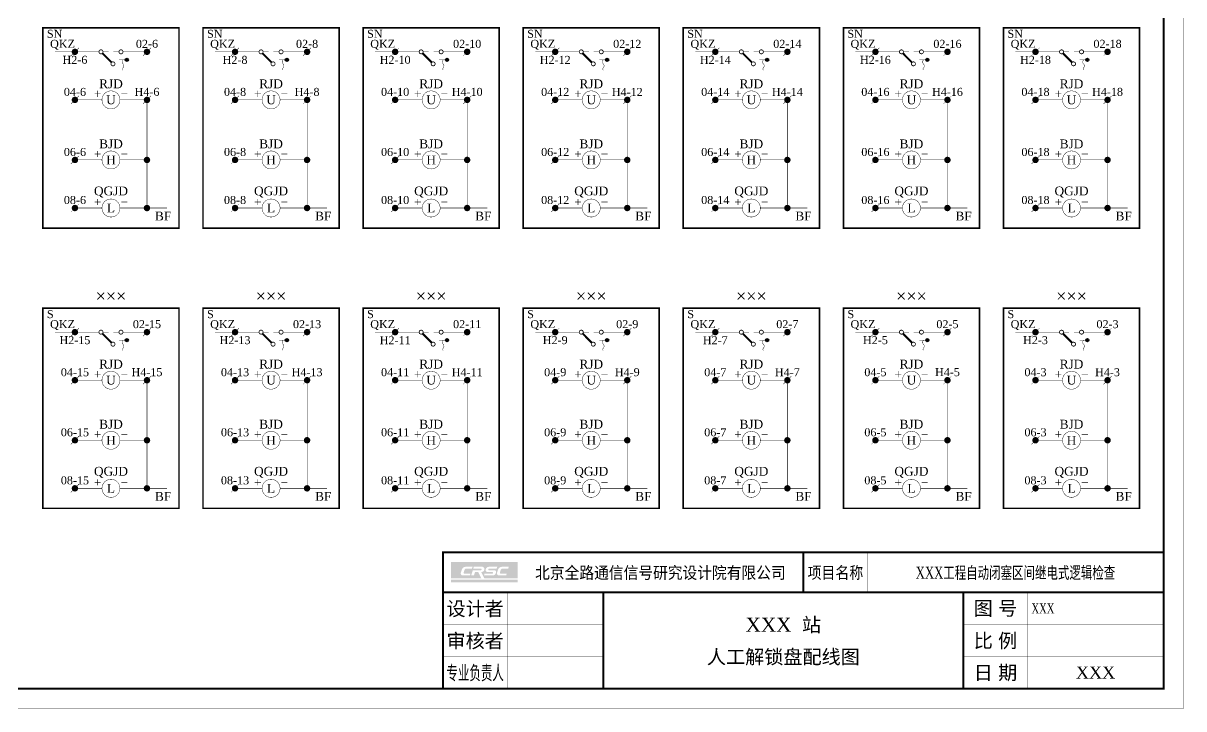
# Model space of a CAD drawing. Extents: x -400 to 380, y -110 to 187.
# Drawn here: x 90.1 to 380.1, y -110.1 to 61.1 of the extents above; entities that cross this region are included whole.
import ezdxf
from ezdxf.enums import TextEntityAlignment as Align

# ---------------------------------------------------------------- set-up
doc = ezdxf.new("R2010")
doc.units = 0
doc.header["$LTSCALE"] = 3
doc.header["$MEASUREMENT"] = 0
doc.linetypes.add('DASHED', pattern=[0.75, 0.5, -0.25])
doc.layers.get('0').update_dxf_attribs({"linetype": 'CONTINUOUS'})
doc.styles.add('CHINESE', font='TIMES.TTF')

msp = doc.modelspace()

# ---------------------------------------------------------------- hatches: boundary and pattern name
h = msp.add_hatch(color=154)
h.paths.add_polyline_path([(213.61, -73.41), (197, -73.41), (197, -77.47), (204.53, -77.47), (203.77, -75.9), (202.96, -75.9), (202.7, -76.75), (202, -76.75), (202.4, -75.47), (204.44, -75.47, 0.904289), (204.4, -75.05), (202.52, -75.05), (202.66, -74.59), (204.82, -74.59, -0.414506), (205.32, -75.24), (205.24, -75.5, -0.299631), (204.51, -75.9), (205.27, -77.47), (213.61, -77.47)])
h.paths.add_polyline_path([(208.51, -74.59), (208.37, -75.05), (206.47, -75.05, 0.904289), (206.44, -75.47), (207.8, -75.47, -0.417043), (208.24, -75.9), (208.11, -76.32, -0.295181), (207.48, -76.75), (205.2, -76.75), (205.34, -76.31), (207.3, -76.31, 0.904289), (207.26, -75.9), (206.11, -75.9, -0.417755), (205.59, -75.39), (205.7, -75.01, -0.249354), (206.47, -74.59)], flags=16)
h.paths.add_polyline_path([(209.71, -74.59), (211.4, -74.59), (211.25, -75.05), (209.78, -75.05, 0.296874), (209.41, -75.3), (209.18, -76.03, 0.496), (209.39, -76.31), (210.88, -76.31), (210.75, -76.75), (208.94, -76.75, -0.518187), (208.47, -76.08), (208.7, -75.35, -0.332708)], flags=16)
h.paths.add_polyline_path([(202.34, -74.59), (202.19, -75.05), (200.73, -75.05, 0.296874), (200.35, -75.3), (200.13, -76.03, 0.496), (200.33, -76.31), (201.82, -76.31), (201.69, -76.75), (199.88, -76.75, -0.518187), (199.41, -76.08), (199.64, -75.35, -0.332708), (200.65, -74.59)], flags=16)
msp.add_hatch(color=133).paths.add_polyline_path([(213.61, -77.78), (197, -77.78), (197, -78.5), (213.61, -78.5)])

# ---------------------------------------------------------------- linework, layer by layer
at = {"color": 8}
for points, const_width in [([(-400, -110), (380, -110), (380, 187), (-400, 187)], 0.1), ([(-375, -105), (375, -105), (375, 182), (-375, 182)], 0.5)]:
    msp.add_lwpolyline(points, close=True, dxfattribs=dict(at, const_width=const_width))
at = {"color": 8, "linetype": 'DASHED', "const_width": 0.4}
for points in [[(95, 10), (129, 10), (129, 60), (95, 60)], [(135, 10), (169, 10), (169, 60), (135, 60)], [(175, 10), (209, 10), (209, 60), (175, 60)], [(215, 10), (249, 10), (249, 60), (215, 60)], [(255, 10), (289, 10), (289, 60), (255, 60)], [(295, 10), (329, 10), (329, 60), (295, 60)], [(335, 10), (369, 10), (369, 60), (335, 60)], [(95, -60), (129, -60), (129, -10), (95, -10)], [(135, -60), (169, -60), (169, -10), (135, -10)], [(175, -60), (209, -60), (209, -10), (175, -10)], [(215, -60), (249, -60), (249, -10), (215, -10)], [(255, -60), (289, -60), (289, -10), (255, -10)], [(295, -60), (329, -60), (329, -10), (295, -10)], [(335, -60), (369, -60), (369, -10), (335, -10)]]:
    msp.add_lwpolyline(points, close=True, dxfattribs=at)
at = {"color": 8, "linetype": 'DASHED', "const_width": 0.1}
for points in [[(109, 54), (98, 54)], [(121, 54), (115, 54)], [(149, 54), (138, 54)], [(161, 54), (155, 54)], [(189, 54), (178, 54)], [(201, 54), (195, 54)], [(229, 54), (218, 54)], [(241, 54), (235, 54)], [(269, 54), (258, 54)], [(281, 54), (275, 54)], [(309, 54), (298, 54)], [(321, 54), (315, 54)], [(349, 54), (338, 54)], [(361, 54), (355, 54)], [(109.75, 42), (103, 42)], [(121, 15), (121, 42), (114.25, 42)], [(149.75, 42), (143, 42)], [(161, 15), (161, 42), (154.25, 42)], [(189.75, 42), (183, 42)], [(201, 15), (201, 42), (194.25, 42)], [(229.75, 42), (223, 42)], [(241, 15), (241, 42), (234.25, 42)], [(269.75, 42), (263, 42)], [(281, 15), (281, 42), (274.25, 42)], [(309.75, 42), (303, 42)], [(321, 15), (321, 42), (314.25, 42)], [(349.75, 42), (343, 42)], [(361, 15), (361, 42), (354.25, 42)], [(149.75, 27), (143, 27)], [(161, 27), (154.25, 27)], [(189.75, 27), (183, 27)], [(201, 27), (194.25, 27)], [(229.75, 27), (223, 27)], [(241, 27), (234.25, 27)], [(269.75, 27), (263, 27)], [(281, 27), (274.25, 27)], [(309.75, 27), (303, 27)], [(321, 27), (314.25, 27)], [(349.75, 27), (343, 27)], [(361, 27), (354.25, 27)], [(109.75, 15), (103, 15)], [(126, 15), (114.25, 15)], [(149.75, 15), (143, 15)], [(166, 15), (154.25, 15)], [(189.75, 15), (183, 15)], [(206, 15), (194.25, 15)], [(229.75, 15), (223, 15)], [(246, 15), (234.25, 15)], [(269.75, 15), (263, 15)], [(286, 15), (274.25, 15)], [(309.75, 15), (303, 15)], [(326, 15), (314.25, 15)], [(349.75, 15), (343, 15)], [(366, 15), (354.25, 15)], [(109, -16), (98, -16)], [(121, -16), (115, -16)], [(149, -16), (138, -16)], [(161, -16), (155, -16)], [(189, -16), (178, -16)], [(201, -16), (195, -16)], [(229, -16), (218, -16)], [(241, -16), (235, -16)], [(269, -16), (258, -16)], [(281, -16), (275, -16)], [(309, -16), (298, -16)], [(321, -16), (315, -16)], [(349, -16), (338, -16)], [(361, -16), (355, -16)], [(109.75, -28), (103, -28)], [(121, -55), (121, -28), (114.25, -28)], [(149.75, -28), (143, -28)], [(161, -55), (161, -28), (154.25, -28)], [(189.75, -28), (183, -28)], [(201, -55), (201, -28), (194.25, -28)], [(229.75, -28), (223, -28)], [(241, -55), (241, -28), (234.25, -28)], [(269.75, -28), (263, -28)], [(281, -55), (281, -28), (274.25, -28)], [(309.75, -28), (303, -28)], [(321, -55), (321, -28), (314.25, -28)], [(349.75, -28), (343, -28)], [(361, -55), (361, -28), (354.25, -28)], [(109.75, -43), (103, -43)], [(121, -43), (114.25, -43)], [(149.75, -43), (143, -43)], [(161, -43), (154.25, -43)], [(189.75, -43), (183, -43)], [(201, -43), (194.25, -43)], [(229.75, -43), (223, -43)], [(241, -43), (234.25, -43)], [(269.75, -43), (263, -43)], [(281, -43), (274.25, -43)], [(309.75, -43), (303, -43)], [(321, -43), (314.25, -43)], [(349.75, -43), (343, -43)], [(361, -43), (354.25, -43)], [(109.75, -55), (103, -55)], [(126, -55), (114.25, -55)], [(149.75, -55), (143, -55)], [(166, -55), (154.25, -55)], [(189.75, -55), (183, -55)], [(206, -55), (194.25, -55)], [(229.75, -55), (223, -55)], [(246, -55), (234.25, -55)], [(269.75, -55), (263, -55)], [(286, -55), (274.25, -55)], [(309.75, -55), (303, -55)], [(326, -55), (314.25, -55)], [(349.75, -55), (343, -55)], [(366, -55), (354.25, -55)]]:
    msp.add_lwpolyline(points, dxfattribs=at)
at = {"color": 8}
for points, const_width in [([(102, 53), (104, 55)], 0.1), ([(120, 53), (122, 55)], 0.1), ([(142, 53), (144, 55)], 0.1), ([(149.85, 53.65), (152.15, 51.35)], 0.5), ([(151.4, 54), (150, 54)], 0.1), ([(154, 54), (152.6, 54)], 0.1), ([(160, 53), (162, 55)], 0.1), ([(182, 53), (184, 55)], 0.1), ([(189.85, 53.65), (192.15, 51.35)], 0.5), ([(191.4, 54), (190, 54)], 0.1), ([(194, 54), (192.6, 54)], 0.1), ([(200, 53), (202, 55)], 0.1), ([(222, 53), (224, 55)], 0.1), ([(229.85, 53.65), (232.15, 51.35)], 0.5), ([(231.4, 54), (230, 54)], 0.1), ([(234, 54), (232.6, 54)], 0.1), ([(240, 53), (242, 55)], 0.1), ([(262, 53), (264, 55)], 0.1), ([(269.85, 53.65), (272.15, 51.35)], 0.5), ([(271.4, 54), (270, 54)], 0.1), ([(274, 54), (272.6, 54)], 0.1), ([(280, 53), (282, 55)], 0.1), ([(302, 53), (304, 55)], 0.1), ([(309.85, 53.65), (312.15, 51.35)], 0.5), ([(311.4, 54), (310, 54)], 0.1), ([(314, 54), (312.6, 54)], 0.1), ([(320, 53), (322, 55)], 0.1), ([(342, 53), (344, 55)], 0.1), ([(349.85, 53.65), (352.15, 51.35)], 0.5), ([(351.4, 54), (350, 54)], 0.1), ([(354, 54), (352.6, 54)], 0.1), ([(360, 53), (362, 55)], 0.1), ([(114, 51.99), (116, 51.99)], 0.1), ([(154, 51.99), (156, 51.99)], 0.1), ([(194, 51.99), (196, 51.99)], 0.1), ([(234, 51.99), (236, 51.99)], 0.1), ([(274, 51.99), (276, 51.99)], 0.1), ([(314, 51.99), (316, 51.99)], 0.1), ([(354, 51.99), (356, 51.99)], 0.1), ([(102, 41), (104, 43)], 0.1), ([(120, 41), (122, 43)], 0.1), ([(142, 41), (144, 43)], 0.1), ([(160, 41), (162, 43)], 0.1), ([(182, 41), (184, 43)], 0.1), ([(200, 41), (202, 43)], 0.1), ([(222, 41), (224, 43)], 0.1), ([(240, 41), (242, 43)], 0.1), ([(262, 41), (264, 43)], 0.1), ([(280, 41), (282, 43)], 0.1), ([(302, 41), (304, 43)], 0.1), ([(320, 41), (322, 43)], 0.1), ([(342, 41), (344, 43)], 0.1), ([(360, 41), (362, 43)], 0.1), ([(102, 26), (104, 28)], 0.1), ([(142, 26), (144, 28)], 0.1), ([(182, 26), (184, 28)], 0.1), ([(222, 26), (224, 28)], 0.1), ([(262, 26), (264, 28)], 0.1), ([(302, 26), (304, 28)], 0.1), ([(342, 26), (344, 28)], 0.1), ([(102, 14), (104, 16)], 0.1), ([(142, 14), (144, 16)], 0.1), ([(182, 14), (184, 16)], 0.1), ([(222, 14), (224, 16)], 0.1), ([(262, 14), (264, 16)], 0.1), ([(302, 14), (304, 16)], 0.1), ([(342, 14), (344, 16)], 0.1), ([(102, -17), (104, -15)], 0.1), ([(109.85, -16.35), (112.15, -18.65)], 0.5), ([(111.4, -16), (110, -16)], 0.1), ([(114, -16), (112.6, -16)], 0.1), ([(120, -17), (122, -15)], 0.1), ([(142, -17), (144, -15)], 0.1), ([(149.85, -16.35), (152.15, -18.65)], 0.5), ([(151.4, -16), (150, -16)], 0.1), ([(154, -16), (152.6, -16)], 0.1), ([(160, -17), (162, -15)], 0.1), ([(182, -17), (184, -15)], 0.1), ([(189.85, -16.35), (192.15, -18.65)], 0.5), ([(191.4, -16), (190, -16)], 0.1), ([(194, -16), (192.6, -16)], 0.1), ([(200, -17), (202, -15)], 0.1), ([(222, -17), (224, -15)], 0.1), ([(229.85, -16.35), (232.15, -18.65)], 0.5), ([(231.4, -16), (230, -16)], 0.1), ([(234, -16), (232.6, -16)], 0.1), ([(240, -17), (242, -15)], 0.1), ([(262, -17), (264, -15)], 0.1), ([(269.85, -16.35), (272.15, -18.65)], 0.5), ([(271.4, -16), (270, -16)], 0.1), ([(274, -16), (272.6, -16)], 0.1), ([(280, -17), (282, -15)], 0.1), ([(302, -17), (304, -15)], 0.1), ([(309.85, -16.35), (312.15, -18.65)], 0.5), ([(311.4, -16), (310, -16)], 0.1), ([(314, -16), (312.6, -16)], 0.1), ([(320, -17), (322, -15)], 0.1), ([(342, -17), (344, -15)], 0.1), ([(349.85, -16.35), (352.15, -18.65)], 0.5), ([(351.4, -16), (350, -16)], 0.1), ([(354, -16), (352.6, -16)], 0.1), ([(360, -17), (362, -15)], 0.1), ([(114, -18.01), (116, -18.01)], 0.1), ([(154, -18.01), (156, -18.01)], 0.1), ([(194, -18.01), (196, -18.01)], 0.1), ([(234, -18.01), (236, -18.01)], 0.1), ([(274, -18.01), (276, -18.01)], 0.1), ([(314, -18.01), (316, -18.01)], 0.1), ([(354, -18.01), (356, -18.01)], 0.1), ([(102, -29), (104, -27)], 0.1), ([(120, -29), (122, -27)], 0.1), ([(142, -29), (144, -27)], 0.1), ([(160, -29), (162, -27)], 0.1), ([(182, -29), (184, -27)], 0.1), ([(200, -29), (202, -27)], 0.1), ([(222, -29), (224, -27)], 0.1), ([(240, -29), (242, -27)], 0.1), ([(262, -29), (264, -27)], 0.1), ([(280, -29), (282, -27)], 0.1), ([(302, -29), (304, -27)], 0.1), ([(320, -29), (322, -27)], 0.1), ([(342, -29), (344, -27)], 0.1), ([(360, -29), (362, -27)], 0.1), ([(102, -44), (104, -42)], 0.1), ([(142, -44), (144, -42)], 0.1), ([(182, -44), (184, -42)], 0.1), ([(222, -44), (224, -42)], 0.1), ([(262, -44), (264, -42)], 0.1), ([(302, -44), (304, -42)], 0.1), ([(342, -44), (344, -42)], 0.1), ([(102, -56), (104, -54)], 0.1), ([(142, -56), (144, -54)], 0.1), ([(182, -56), (184, -54)], 0.1), ([(222, -56), (224, -54)], 0.1), ([(262, -56), (264, -54)], 0.1), ([(302, -56), (304, -54)], 0.1), ([(342, -56), (344, -54)], 0.1)]:
    msp.add_lwpolyline(points, dxfattribs=dict(at, const_width=const_width))
for points, const_width in [([(102.6, 54, 1), (103.4, 54, 1)], 0.8), ([(115.76, 52, 1), (116.16, 52, 1)], 0.4), ([(120.6, 54, 1), (121.4, 54, 1)], 0.8), ([(142.6, 54, 1), (143.4, 54, 1)], 0.8), ([(150, 54, -1), (149, 54, -1)], 0.2), ([(155, 54, -1), (154, 54, -1)], 0.2), ([(155.76, 52, 1), (156.16, 52, 1)], 0.4), ([(160.6, 54, 1), (161.4, 54, 1)], 0.8), ([(182.6, 54, 1), (183.4, 54, 1)], 0.8), ([(190, 54, -1), (189, 54, -1)], 0.2), ([(195, 54, -1), (194, 54, -1)], 0.2), ([(195.76, 52, 1), (196.16, 52, 1)], 0.4), ([(200.6, 54, 1), (201.4, 54, 1)], 0.8), ([(222.6, 54, 1), (223.4, 54, 1)], 0.8), ([(230, 54, -1), (229, 54, -1)], 0.2), ([(235, 54, -1), (234, 54, -1)], 0.2), ([(235.76, 52, 1), (236.16, 52, 1)], 0.4), ([(240.6, 54, 1), (241.4, 54, 1)], 0.8), ([(262.6, 54, 1), (263.4, 54, 1)], 0.8), ([(270, 54, -1), (269, 54, -1)], 0.2), ([(275, 54, -1), (274, 54, -1)], 0.2), ([(275.76, 52, 1), (276.16, 52, 1)], 0.4), ([(280.6, 54, 1), (281.4, 54, 1)], 0.8), ([(302.6, 54, 1), (303.4, 54, 1)], 0.8), ([(310, 54, -1), (309, 54, -1)], 0.2), ([(315, 54, -1), (314, 54, -1)], 0.2), ([(315.76, 52, 1), (316.16, 52, 1)], 0.4), ([(320.6, 54, 1), (321.4, 54, 1)], 0.8), ([(342.6, 54, 1), (343.4, 54, 1)], 0.8), ([(350, 54, -1), (349, 54, -1)], 0.2), ([(355, 54, -1), (354, 54, -1)], 0.2), ([(355.76, 52, 1), (356.16, 52, 1)], 0.4), ([(360.6, 54, 1), (361.4, 54, 1)], 0.8), ([(153, 51, -1), (152, 51, -1)], 0.2), ([(193, 51, -1), (192, 51, -1)], 0.2), ([(233, 51, -1), (232, 51, -1)], 0.2), ([(273, 51, -1), (272, 51, -1)], 0.2), ([(313, 51, -1), (312, 51, -1)], 0.2), ([(353, 51, -1), (352, 51, -1)], 0.2), ([(102.6, 42, 1), (103.4, 42, 1)], 0.8), ([(120.6, 42, 1), (121.4, 42, 1)], 0.8), ([(142.6, 42, 1), (143.4, 42, 1)], 0.8), ([(160.6, 42, 1), (161.4, 42, 1)], 0.8), ([(182.6, 42, 1), (183.4, 42, 1)], 0.8), ([(200.6, 42, 1), (201.4, 42, 1)], 0.8), ([(222.6, 42, 1), (223.4, 42, 1)], 0.8), ([(240.6, 42, 1), (241.4, 42, 1)], 0.8), ([(262.6, 42, 1), (263.4, 42, 1)], 0.8), ([(280.6, 42, 1), (281.4, 42, 1)], 0.8), ([(302.6, 42, 1), (303.4, 42, 1)], 0.8), ([(320.6, 42, 1), (321.4, 42, 1)], 0.8), ([(342.6, 42, 1), (343.4, 42, 1)], 0.8), ([(360.6, 42, 1), (361.4, 42, 1)], 0.8), ([(102.6, 27, 1), (103.4, 27, 1)], 0.8), ([(120.6, 27, 1), (121.4, 27, 1)], 0.8), ([(142.6, 27, 1), (143.4, 27, 1)], 0.8), ([(160.6, 27, 1), (161.4, 27, 1)], 0.8), ([(182.6, 27, 1), (183.4, 27, 1)], 0.8), ([(200.6, 27, 1), (201.4, 27, 1)], 0.8), ([(222.6, 27, 1), (223.4, 27, 1)], 0.8), ([(240.6, 27, 1), (241.4, 27, 1)], 0.8), ([(262.6, 27, 1), (263.4, 27, 1)], 0.8), ([(280.6, 27, 1), (281.4, 27, 1)], 0.8), ([(302.6, 27, 1), (303.4, 27, 1)], 0.8), ([(320.6, 27, 1), (321.4, 27, 1)], 0.8), ([(342.6, 27, 1), (343.4, 27, 1)], 0.8), ([(360.6, 27, 1), (361.4, 27, 1)], 0.8), ([(102.6, 15, 1), (103.4, 15, 1)], 0.8), ([(120.6, 15, 1), (121.4, 15, 1)], 0.8), ([(142.6, 15, 1), (143.4, 15, 1)], 0.8), ([(160.6, 15, 1), (161.4, 15, 1)], 0.8), ([(182.6, 15, 1), (183.4, 15, 1)], 0.8), ([(200.6, 15, 1), (201.4, 15, 1)], 0.8), ([(222.6, 15, 1), (223.4, 15, 1)], 0.8), ([(240.6, 15, 1), (241.4, 15, 1)], 0.8), ([(262.6, 15, 1), (263.4, 15, 1)], 0.8), ([(280.6, 15, 1), (281.4, 15, 1)], 0.8), ([(302.6, 15, 1), (303.4, 15, 1)], 0.8), ([(320.6, 15, 1), (321.4, 15, 1)], 0.8), ([(342.6, 15, 1), (343.4, 15, 1)], 0.8), ([(360.6, 15, 1), (361.4, 15, 1)], 0.8), ([(102.6, -16, 1), (103.4, -16, 1)], 0.8), ([(110, -16, -1), (109, -16, -1)], 0.2), ([(115, -16, -1), (114, -16, -1)], 0.2), ([(120.6, -16, 1), (121.4, -16, 1)], 0.8), ([(142.6, -16, 1), (143.4, -16, 1)], 0.8), ([(150, -16, -1), (149, -16, -1)], 0.2), ([(155, -16, -1), (154, -16, -1)], 0.2), ([(160.6, -16, 1), (161.4, -16, 1)], 0.8), ([(182.6, -16, 1), (183.4, -16, 1)], 0.8), ([(190, -16, -1), (189, -16, -1)], 0.2), ([(195, -16, -1), (194, -16, -1)], 0.2), ([(200.6, -16, 1), (201.4, -16, 1)], 0.8), ([(222.6, -16, 1), (223.4, -16, 1)], 0.8), ([(230, -16, -1), (229, -16, -1)], 0.2), ([(235, -16, -1), (234, -16, -1)], 0.2), ([(240.6, -16, 1), (241.4, -16, 1)], 0.8), ([(262.6, -16, 1), (263.4, -16, 1)], 0.8), ([(270, -16, -1), (269, -16, -1)], 0.2), ([(275, -16, -1), (274, -16, -1)], 0.2), ([(280.6, -16, 1), (281.4, -16, 1)], 0.8), ([(302.6, -16, 1), (303.4, -16, 1)], 0.8), ([(310, -16, -1), (309, -16, -1)], 0.2), ([(315, -16, -1), (314, -16, -1)], 0.2), ([(320.6, -16, 1), (321.4, -16, 1)], 0.8), ([(342.6, -16, 1), (343.4, -16, 1)], 0.8), ([(350, -16, -1), (349, -16, -1)], 0.2), ([(355, -16, -1), (354, -16, -1)], 0.2), ([(360.6, -16, 1), (361.4, -16, 1)], 0.8), ([(113, -19, -1), (112, -19, -1)], 0.2), ([(115.76, -18, 1), (116.16, -18, 1)], 0.4), ([(153, -19, -1), (152, -19, -1)], 0.2), ([(155.76, -18, 1), (156.16, -18, 1)], 0.4), ([(193, -19, -1), (192, -19, -1)], 0.2), ([(195.76, -18, 1), (196.16, -18, 1)], 0.4), ([(233, -19, -1), (232, -19, -1)], 0.2), ([(235.76, -18, 1), (236.16, -18, 1)], 0.4), ([(273, -19, -1), (272, -19, -1)], 0.2), ([(275.76, -18, 1), (276.16, -18, 1)], 0.4), ([(313, -19, -1), (312, -19, -1)], 0.2), ([(315.76, -18, 1), (316.16, -18, 1)], 0.4), ([(353, -19, -1), (352, -19, -1)], 0.2), ([(355.76, -18, 1), (356.16, -18, 1)], 0.4), ([(102.6, -28, 1), (103.4, -28, 1)], 0.8), ([(120.6, -28, 1), (121.4, -28, 1)], 0.8), ([(142.6, -28, 1), (143.4, -28, 1)], 0.8), ([(160.6, -28, 1), (161.4, -28, 1)], 0.8), ([(182.6, -28, 1), (183.4, -28, 1)], 0.8), ([(200.6, -28, 1), (201.4, -28, 1)], 0.8), ([(222.6, -28, 1), (223.4, -28, 1)], 0.8), ([(240.6, -28, 1), (241.4, -28, 1)], 0.8), ([(262.6, -28, 1), (263.4, -28, 1)], 0.8), ([(280.6, -28, 1), (281.4, -28, 1)], 0.8), ([(302.6, -28, 1), (303.4, -28, 1)], 0.8), ([(320.6, -28, 1), (321.4, -28, 1)], 0.8), ([(342.6, -28, 1), (343.4, -28, 1)], 0.8), ([(360.6, -28, 1), (361.4, -28, 1)], 0.8), ([(102.6, -43, 1), (103.4, -43, 1)], 0.8), ([(120.6, -43, 1), (121.4, -43, 1)], 0.8), ([(142.6, -43, 1), (143.4, -43, 1)], 0.8), ([(160.6, -43, 1), (161.4, -43, 1)], 0.8), ([(182.6, -43, 1), (183.4, -43, 1)], 0.8), ([(200.6, -43, 1), (201.4, -43, 1)], 0.8), ([(222.6, -43, 1), (223.4, -43, 1)], 0.8), ([(240.6, -43, 1), (241.4, -43, 1)], 0.8), ([(262.6, -43, 1), (263.4, -43, 1)], 0.8), ([(280.6, -43, 1), (281.4, -43, 1)], 0.8), ([(302.6, -43, 1), (303.4, -43, 1)], 0.8), ([(320.6, -43, 1), (321.4, -43, 1)], 0.8), ([(342.6, -43, 1), (343.4, -43, 1)], 0.8), ([(360.6, -43, 1), (361.4, -43, 1)], 0.8), ([(102.6, -55, 1), (103.4, -55, 1)], 0.8), ([(120.6, -55, 1), (121.4, -55, 1)], 0.8), ([(142.6, -55, 1), (143.4, -55, 1)], 0.8), ([(160.6, -55, 1), (161.4, -55, 1)], 0.8), ([(182.6, -55, 1), (183.4, -55, 1)], 0.8), ([(200.6, -55, 1), (201.4, -55, 1)], 0.8), ([(222.6, -55, 1), (223.4, -55, 1)], 0.8), ([(240.6, -55, 1), (241.4, -55, 1)], 0.8), ([(262.6, -55, 1), (263.4, -55, 1)], 0.8), ([(280.6, -55, 1), (281.4, -55, 1)], 0.8), ([(302.6, -55, 1), (303.4, -55, 1)], 0.8), ([(320.6, -55, 1), (321.4, -55, 1)], 0.8), ([(342.6, -55, 1), (343.4, -55, 1)], 0.8), ([(360.6, -55, 1), (361.4, -55, 1)], 0.8)]:
    msp.add_lwpolyline(points, format="xyb", close=True, dxfattribs=dict(at, const_width=const_width))
at = {"color": 8, "linetype": 'Continuous'}
for points, const_width in [([(110, 54, -1), (109, 54, -1)], 0.2), ([(115, 54, -1), (114, 54, -1)], 0.2), ([(113, 51, -1), (112, 51, -1)], 0.2), ([(109.75, 42, 1), (114.25, 42, 1)], 0.1), ([(109.75, 27, 1), (114.25, 27, 1)], 0.1), ([(109.75, 15, 1), (114.25, 15, 1)], 0.1)]:
    msp.add_lwpolyline(points, format="xyb", close=True, dxfattribs=dict(at, const_width=const_width))
for points, const_width in [([(109.85, 53.65), (112.15, 51.35)], 0.5), ([(111.4, 54), (110, 54)], 0.1), ([(114, 54), (112.6, 54)], 0.1), ([(109.75, 27), (103, 27)], 0.1), ([(121, 27), (114.25, 27)], 0.1)]:
    msp.add_lwpolyline(points, dxfattribs=dict(at, const_width=const_width))
at = {"color": 8, "const_width": 0.1}
for points in [[(115, 51.97, 0.408543), (115, 50.99, -0.408829), (115, 49.99, 0.408325), (115, 49.44, -2.291341)], [(155, 51.97, 0.408543), (155, 50.99, -0.408829), (155, 49.99, 0.408325), (155, 49.44, -2.291341)], [(195, 51.97, 0.408543), (195, 50.99, -0.408829), (195, 49.99, 0.408325), (195, 49.44, -2.291341)], [(235, 51.97, 0.408543), (235, 50.99, -0.408829), (235, 49.99, 0.408325), (235, 49.44, -2.291341)], [(275, 51.97, 0.408543), (275, 50.99, -0.408829), (275, 49.99, 0.408325), (275, 49.44, -2.291341)], [(315, 51.97, 0.408543), (315, 50.99, -0.408829), (315, 49.99, 0.408325), (315, 49.44, -2.291341)], [(355, 51.97, 0.408543), (355, 50.99, -0.408829), (355, 49.99, 0.408325), (355, 49.44, -2.291341)], [(115, -18.03, 0.408543), (115, -19.01, -0.408829), (115, -20.01, 0.408325), (115, -20.56, -2.291341)], [(155, -18.03, 0.408543), (155, -19.01, -0.408829), (155, -20.01, 0.408325), (155, -20.56, -2.291341)], [(195, -18.03, 0.408543), (195, -19.01, -0.408829), (195, -20.01, 0.408325), (195, -20.56, -2.291341)], [(235, -18.03, 0.408543), (235, -19.01, -0.408829), (235, -20.01, 0.408325), (235, -20.56, -2.291341)], [(275, -18.03, 0.408543), (275, -19.01, -0.408829), (275, -20.01, 0.408325), (275, -20.56, -2.291341)], [(315, -18.03, 0.408543), (315, -19.01, -0.408829), (315, -20.01, 0.408325), (315, -20.56, -2.291341)], [(355, -18.03, 0.408543), (355, -19.01, -0.408829), (355, -20.01, 0.408325), (355, -20.56, -2.291341)]]:
    msp.add_lwpolyline(points, format="xyb", dxfattribs=at)
at = {"color": 8, "linetype": 'DASHED', "const_width": 0.1}
for points in [[(149.75, 42, 1), (154.25, 42, 1)], [(189.75, 42, 1), (194.25, 42, 1)], [(229.75, 42, 1), (234.25, 42, 1)], [(269.75, 42, 1), (274.25, 42, 1)], [(309.75, 42, 1), (314.25, 42, 1)], [(349.75, 42, 1), (354.25, 42, 1)], [(149.75, 27, 1), (154.25, 27, 1)], [(189.75, 27, 1), (194.25, 27, 1)], [(229.75, 27, 1), (234.25, 27, 1)], [(269.75, 27, 1), (274.25, 27, 1)], [(309.75, 27, 1), (314.25, 27, 1)], [(349.75, 27, 1), (354.25, 27, 1)], [(149.75, 15, 1), (154.25, 15, 1)], [(189.75, 15, 1), (194.25, 15, 1)], [(229.75, 15, 1), (234.25, 15, 1)], [(269.75, 15, 1), (274.25, 15, 1)], [(309.75, 15, 1), (314.25, 15, 1)], [(349.75, 15, 1), (354.25, 15, 1)], [(109.75, -28, 1), (114.25, -28, 1)], [(149.75, -28, 1), (154.25, -28, 1)], [(189.75, -28, 1), (194.25, -28, 1)], [(229.75, -28, 1), (234.25, -28, 1)], [(269.75, -28, 1), (274.25, -28, 1)], [(309.75, -28, 1), (314.25, -28, 1)], [(349.75, -28, 1), (354.25, -28, 1)], [(109.75, -43, 1), (114.25, -43, 1)], [(149.75, -43, 1), (154.25, -43, 1)], [(189.75, -43, 1), (194.25, -43, 1)], [(229.75, -43, 1), (234.25, -43, 1)], [(269.75, -43, 1), (274.25, -43, 1)], [(309.75, -43, 1), (314.25, -43, 1)], [(349.75, -43, 1), (354.25, -43, 1)], [(109.75, -55, 1), (114.25, -55, 1)], [(149.75, -55, 1), (154.25, -55, 1)], [(189.75, -55, 1), (194.25, -55, 1)], [(229.75, -55, 1), (234.25, -55, 1)], [(269.75, -55, 1), (274.25, -55, 1)], [(309.75, -55, 1), (314.25, -55, 1)], [(349.75, -55, 1), (354.25, -55, 1)]]:
    msp.add_lwpolyline(points, format="xyb", close=True, dxfattribs=at)
at = {"const_width": 0.5}
msp.add_lwpolyline([(195, -105), (375, -105), (375, -71), (195, -71)], close=True, dxfattribs=at)
for points, const_width in [([(285, -71), (285, -81)], 0.5), ([(301, -71), (301, -81)], 0.1), ([(195, -81), (375, -81)], 0.5), ([(211, -81), (211, -105)], 0.1), ([(235, -81), (235, -105)], 0.5), ([(325, -81), (325, -105)], 0.5), ([(341, -81), (341, -105)], 0.1), ([(195, -89), (235, -89)], 0.1), ([(325, -89), (375, -89)], 0.1), ([(195, -97), (235, -97)], 0.1), ([(325, -97), (375, -97)], 0.1)]:
    msp.add_lwpolyline(points, dxfattribs=dict(const_width=const_width))
at = {"color": 8}
for centre in [(115.96, 52), (155.96, 52), (195.96, 52), (235.96, 52), (275.96, 52), (315.96, 52), (355.96, 52), (115.96, -18), (155.96, -18), (195.96, -18), (235.96, -18), (275.96, -18), (315.96, -18), (355.96, -18)]:
    msp.add_circle(centre, 0.396, dxfattribs=at)

# ---------------------------------------------------------------- texts
at = {"color": 8, "linetype": 'Continuous', "style": 'CHINESE'}
for s, height, p in [('SN', 2, (96, 58.5)), ('BF', 2.2, (123, 13))]:
    msp.add_text(s, height=height, dxfattribs=at).set_placement(p, align=Align.MIDDLE_LEFT)
at = {"color": 8, "style": 'CHINESE'}
for s, height, p in [('SN', 2, (136, 58.5)), ('SN', 2, (176, 58.5)), ('SN', 2, (216, 58.5)), ('SN', 2, (256, 58.5)), ('SN', 2, (296, 58.5)), ('SN', 2, (336, 58.5)), ('BF', 2.2, (163, 13)), ('BF', 2.2, (203, 13)), ('BF', 2.2, (243, 13)), ('BF', 2.2, (283, 13)), ('BF', 2.2, (323, 13)), ('BF', 2.2, (363, 13)), ('S', 2, (96, -11.5)), ('S', 2, (136, -11.5)), ('S', 2, (176, -11.5)), ('S', 2, (216, -11.5)), ('S', 2, (256, -11.5)), ('S', 2, (296, -11.5)), ('S', 2, (336, -11.5)), ('BF', 2.2, (123, -57)), ('BF', 2.2, (163, -57)), ('BF', 2.2, (203, -57)), ('BF', 2.2, (243, -57)), ('BF', 2.2, (283, -57)), ('BF', 2.2, (323, -57)), ('BF', 2.2, (363, -57))]:
    msp.add_text(s, height=height, dxfattribs=at).set_placement(p, align=Align.MIDDLE_LEFT)
at = {"color": 8, "linetype": 'Continuous', "style": 'CHINESE'}
msp.add_text('QKZ', height=2, dxfattribs=at).set_placement((103, 56), align=Align.MIDDLE_RIGHT)
for s, height, p in [('02-6', 2, (121, 56)), ('H2-6', 2, (103, 52)), ('RJD', 2.2, (112, 46)), ('04-6', 2, (103, 44)), ('＋        －', 1.5, (112, 43.5)), ('H4-6', 2, (121, 44)), ('U', 2.2, (112, 42)), ('BJD', 2.2, (112, 31)), ('06-6', 2, (103, 29)), ('＋        －', 1.5, (112, 28.5)), ('H', 2.2, (112, 27)), ('QGJD', 2.2, (112, 19)), ('08-6', 2, (103, 17)), ('＋        －', 1.5, (112, 16.5)), ('L', 2.2, (112, 15))]:
    msp.add_text(s, height=height, dxfattribs=at).set_placement(p, align=Align.MIDDLE)
at = {"color": 8, "style": 'CHINESE'}
for p in [(143, 56), (183, 56), (223, 56), (263, 56), (303, 56), (343, 56), (103, -14), (143, -14), (183, -14), (223, -14), (263, -14), (303, -14), (343, -14)]:
    msp.add_text('QKZ', height=2, dxfattribs=at).set_placement(p, align=Align.MIDDLE_RIGHT)
for s, height, p in [('02-8', 2, (161, 56)), ('02-10', 2, (201, 56)), ('02-12', 2, (241, 56)), ('02-14', 2, (281, 56)), ('02-16', 2, (321, 56)), ('02-18', 2, (361, 56)), ('H2-8', 2, (143, 52)), ('H2-10', 2, (183, 52)), ('H2-12', 2, (223, 52)), ('H2-14', 2, (263, 52)), ('H2-16', 2, (303, 52)), ('H2-18', 2, (343, 52)), ('RJD', 2.2, (152, 46)), ('RJD', 2.2, (192, 46)), ('RJD', 2.2, (232, 46)), ('RJD', 2.2, (272, 46)), ('RJD', 2.2, (312, 46)), ('RJD', 2.2, (352, 46)), ('04-8', 2, (143, 44)), ('＋        －', 1.5, (152, 43.5)), ('H4-8', 2, (161, 44)), ('04-10', 2, (183, 44)), ('＋        －', 1.5, (192, 43.5)), ('H4-10', 2, (201, 44)), ('04-12', 2, (223, 44)), ('＋        －', 1.5, (232, 43.5)), ('H4-12', 2, (241, 44)), ('04-14', 2, (263, 44)), ('＋        －', 1.5, (272, 43.5)), ('H4-14', 2, (281, 44)), ('04-16', 2, (303, 44)), ('＋        －', 1.5, (312, 43.5)), ('H4-16', 2, (321, 44)), ('04-18', 2, (343, 44)), ('＋        －', 1.5, (352, 43.5)), ('H4-18', 2, (361, 44)), ('U', 2.2, (152, 42)), ('U', 2.2, (192, 42)), ('U', 2.2, (232, 42)), ('U', 2.2, (272, 42)), ('U', 2.2, (312, 42)), ('U', 2.2, (352, 42)), ('BJD', 2.2, (152, 31)), ('BJD', 2.2, (192, 31)), ('BJD', 2.2, (232, 31)), ('BJD', 2.2, (272, 31)), ('BJD', 2.2, (312, 31)), ('BJD', 2.2, (352, 31)), ('06-8', 2, (143, 29)), ('＋        －', 1.5, (152, 28.5)), ('06-10', 2, (183, 29)), ('＋        －', 1.5, (192, 28.5)), ('06-12', 2, (223, 29)), ('＋        －', 1.5, (232, 28.5)), ('06-14', 2, (263, 29)), ('＋        －', 1.5, (272, 28.5)), ('06-16', 2, (303, 29)), ('＋        －', 1.5, (312, 28.5)), ('06-18', 2, (343, 29)), ('＋        －', 1.5, (352, 28.5)), ('H', 2.2, (152, 27)), ('H', 2.2, (192, 27)), ('H', 2.2, (232, 27)), ('H', 2.2, (272, 27)), ('H', 2.2, (312, 27)), ('H', 2.2, (352, 27)), ('QGJD', 2.2, (152, 19)), ('QGJD', 2.2, (192, 19)), ('QGJD', 2.2, (232, 19)), ('QGJD', 2.2, (272, 19)), ('QGJD', 2.2, (312, 19)), ('QGJD', 2.2, (352, 19)), ('08-8', 2, (143, 17)), ('08-10', 2, (183, 17)), ('08-12', 2, (223, 17)), ('08-14', 2, (263, 17)), ('08-16', 2, (303, 17)), ('08-18', 2, (343, 17)), ('＋        －', 1.5, (152, 16.5)), ('L', 2.2, (152, 15)), ('＋        －', 1.5, (192, 16.5)), ('L', 2.2, (192, 15)), ('＋        －', 1.5, (232, 16.5)), ('L', 2.2, (232, 15)), ('＋        －', 1.5, (272, 16.5)), ('L', 2.2, (272, 15)), ('＋        －', 1.5, (312, 16.5)), ('L', 2.2, (312, 15)), ('＋        －', 1.5, (352, 16.5)), ('L', 2.2, (352, 15)), ('×××', 3, (112, -7)), ('×××', 3, (152, -7)), ('×××', 3, (192, -7)), ('×××', 3, (232, -7)), ('×××', 3, (272, -7)), ('×××', 3, (312, -7)), ('×××', 3, (352, -7)), ('02-15', 2, (121, -14)), ('02-13', 2, (161, -14)), ('02-11', 2, (201, -14)), ('02-9', 2, (241, -14)), ('02-7', 2, (281, -14)), ('02-5', 2, (321, -14)), ('02-3', 2, (361, -14)), ('H2-15', 2, (103, -18)), ('H2-13', 2, (143, -18)), ('H2-11', 2, (183, -18)), ('H2-9', 2, (223, -18)), ('H2-7', 2, (263, -18)), ('H2-5', 2, (303, -18)), ('H2-3', 2, (343, -18)), ('RJD', 2.2, (112, -24)), ('RJD', 2.2, (152, -24)), ('RJD', 2.2, (192, -24)), ('RJD', 2.2, (232, -24)), ('RJD', 2.2, (272, -24)), ('RJD', 2.2, (312, -24)), ('RJD', 2.2, (352, -24)), ('04-15', 2, (103, -26)), ('＋        －', 1.5, (112, -26.5)), ('H4-15', 2, (121, -26)), ('04-13', 2, (143, -26)), ('＋        －', 1.5, (152, -26.5)), ('H4-13', 2, (161, -26)), ('04-11', 2, (183, -26)), ('＋        －', 1.5, (192, -26.5)), ('H4-11', 2, (201, -26)), ('04-9', 2, (223, -26)), ('＋        －', 1.5, (232, -26.5)), ('H4-9', 2, (241, -26)), ('04-7', 2, (263, -26)), ('＋        －', 1.5, (272, -26.5)), ('H4-7', 2, (281, -26)), ('04-5', 2, (303, -26)), ('＋        －', 1.5, (312, -26.5)), ('H4-5', 2, (321, -26)), ('04-3', 2, (343, -26)), ('＋        －', 1.5, (352, -26.5)), ('H4-3', 2, (361, -26)), ('U', 2.2, (112, -28)), ('U', 2.2, (152, -28)), ('U', 2.2, (192, -28)), ('U', 2.2, (232, -28)), ('U', 2.2, (272, -28)), ('U', 2.2, (312, -28)), ('U', 2.2, (352, -28)), ('06-15', 2, (103, -41)), ('BJD', 2.2, (112, -39)), ('06-13', 2, (143, -41)), ('BJD', 2.2, (152, -39)), ('06-11', 2, (183, -41)), ('BJD', 2.2, (192, -39)), ('06-9', 2, (223, -41)), ('BJD', 2.2, (232, -39)), ('06-7', 2, (263, -41)), ('BJD', 2.2, (272, -39)), ('06-5', 2, (303, -41)), ('BJD', 2.2, (312, -39)), ('06-3', 2, (343, -41)), ('BJD', 2.2, (352, -39)), ('＋        －', 1.5, (112, -41.5)), ('H', 2.2, (112, -43)), ('＋        －', 1.5, (152, -41.5)), ('H', 2.2, (152, -43)), ('＋        －', 1.5, (192, -41.5)), ('H', 2.2, (192, -43)), ('＋        －', 1.5, (232, -41.5)), ('H', 2.2, (232, -43)), ('＋        －', 1.5, (272, -41.5)), ('H', 2.2, (272, -43)), ('＋        －', 1.5, (312, -41.5)), ('H', 2.2, (312, -43)), ('＋        －', 1.5, (352, -41.5)), ('H', 2.2, (352, -43)), ('08-15', 2, (103, -53)), ('QGJD', 2.2, (112, -51)), ('08-13', 2, (143, -53)), ('QGJD', 2.2, (152, -51)), ('08-11', 2, (183, -53)), ('QGJD', 2.2, (192, -51)), ('08-9', 2, (223, -53)), ('QGJD', 2.2, (232, -51)), ('08-7', 2, (263, -53)), ('QGJD', 2.2, (272, -51)), ('08-5', 2, (303, -53)), ('QGJD', 2.2, (312, -51)), ('08-3', 2, (343, -53)), ('QGJD', 2.2, (352, -51)), ('＋        －', 1.5, (112, -53.5)), ('L', 2.2, (112, -55)), ('＋        －', 1.5, (152, -53.5)), ('L', 2.2, (152, -55)), ('＋        －', 1.5, (192, -53.5)), ('L', 2.2, (192, -55)), ('＋        －', 1.5, (232, -53.5)), ('L', 2.2, (232, -55)), ('＋        －', 1.5, (272, -53.5)), ('L', 2.2, (272, -55)), ('＋        －', 1.5, (312, -53.5)), ('L', 2.2, (312, -55)), ('＋        －', 1.5, (352, -53.5)), ('L', 2.2, (352, -55))]:
    msp.add_text(s, height=height, dxfattribs=at).set_placement(p, align=Align.MIDDLE)
at = {"style": 'CHINESE'}
for s, height, width, p in [('北京全路通信信号研究设计院有限公司', 3, 0.9, (249.28, -76)), ('项目名称', 3, 0.85, (293, -76)), ('专业负责人', 3.5, 0.6, (203, -101))]:
    msp.add_text(s, height=height, dxfattribs=dict(at, width=width)).set_placement(p, align=Align.MIDDLE)
at = {"color": 7, "style": 'CHINESE', "width": 0.7}
msp.add_text('XXX工程自动闭塞区间继电式逻辑检查', height=3, dxfattribs=at).set_placement((338, -76), align=Align.MIDDLE)
at = {"style": 'CHINESE'}
for s, p in [('设计者', (203, -85)), ('图 号', (333, -85)), ('审核者', (203, -93)), ('比 例', (333, -93)), ('日 期', (333, -101))]:
    msp.add_text(s, height=3.5, dxfattribs=at).set_placement(p, align=Align.MIDDLE)
at = {"color": 7, "style": 'CHINESE', "width": 0.7}
msp.add_text('XXX', height=2.5, dxfattribs=at).set_placement((342, -85), align=Align.MIDDLE_LEFT)
at = {"color": 7, "style": 'CHINESE'}
for s, height, p in [('XXX  站', 3.5, (280, -89)), ('人工解锁盘配线图', 3.5, (280, -97)), ('XXX', 3, (358, -101))]:
    msp.add_text(s, height=height, dxfattribs=at).set_placement(p, align=Align.MIDDLE)

doc.saveas('drawing.dxf')
